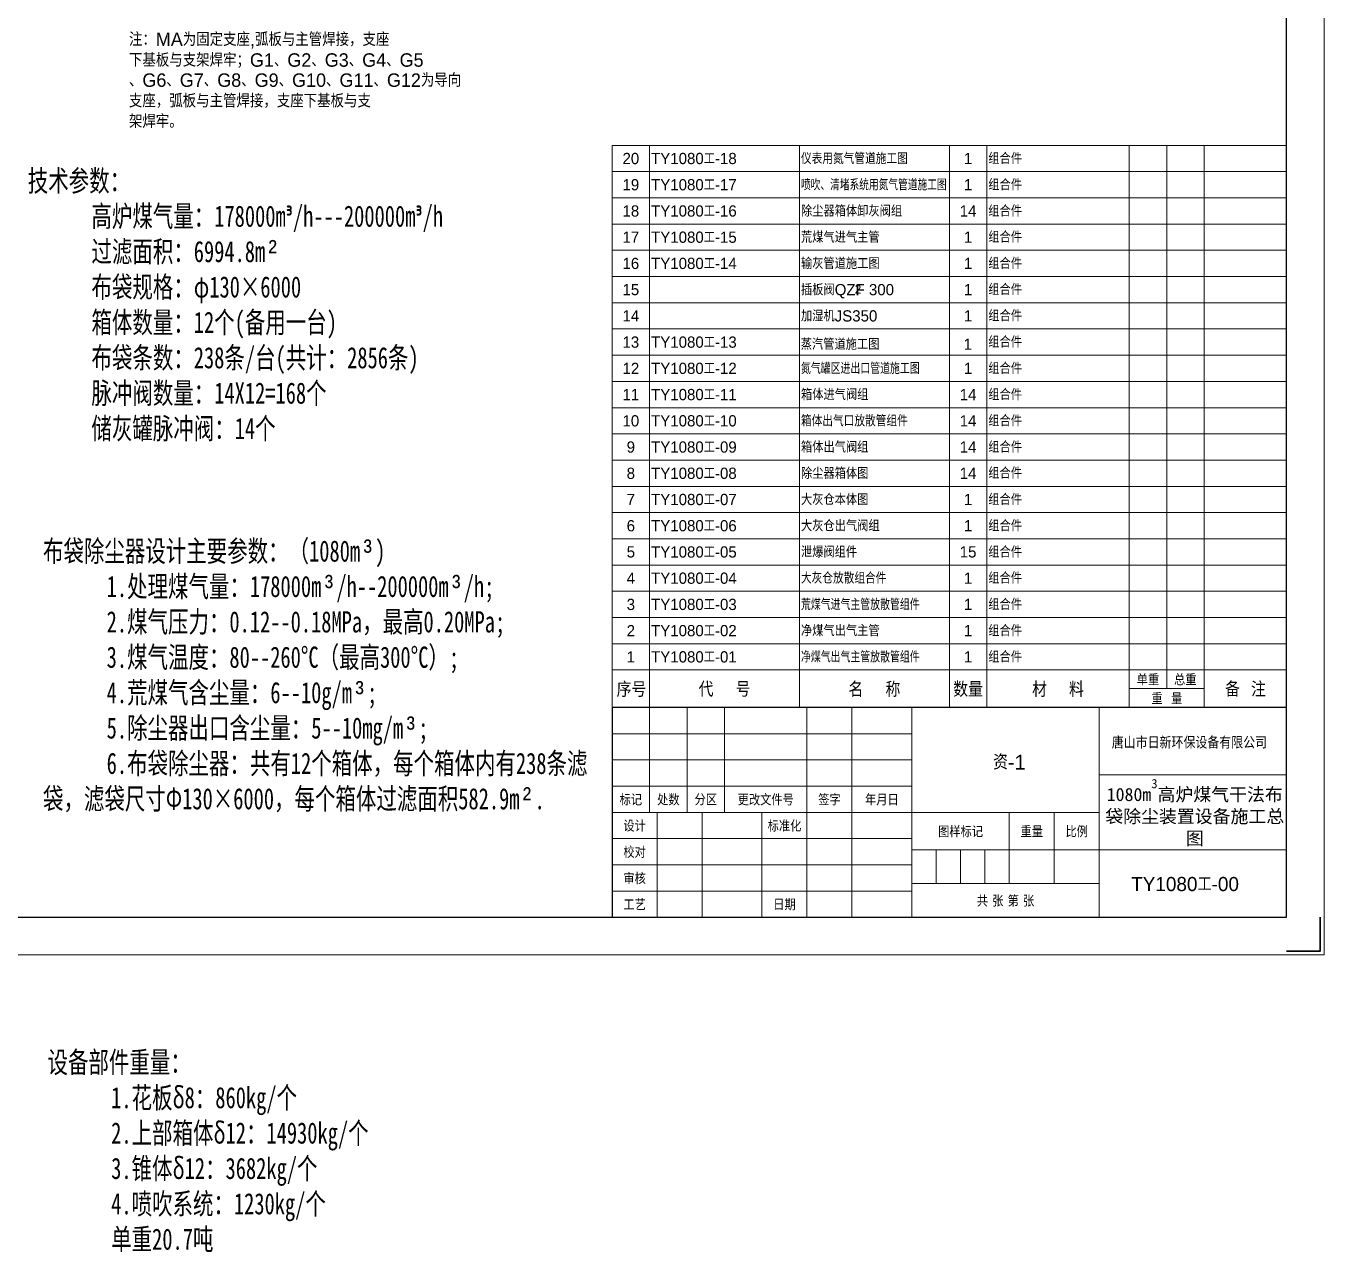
# Model space of a CAD drawing. Header units: millimetres. Extents: x 48549 to 244689, y 99496 to 172785.
# Drawn here: x 172546 to 209241, y 101463 to 136122 of the extents above; entities that cross this region are included whole.
import ezdxf
from ezdxf.enums import TextEntityAlignment as Align

# ---------------------------------------------------------------- set-up
doc = ezdxf.new("R2010")
doc.units = ezdxf.units.MM
doc.header["$LTSCALE"] = 3
for name, color, linetype, lineweight in [('Layer3', 6, 'Continuous', 18), ('图框_内框线', 5, 'Continuous', 30), ('图框_外框线', 7, 'Continuous', 9), ('图框_角线', 5, 'Continuous', 35), ('注释层', 11, 'Continuous', 25)]:
    doc.layers.add(name, color=color, linetype=linetype, lineweight=lineweight)
doc.styles.get("Standard").update_dxf_attribs({"font": 'isocp.shx', "width": 0.707, "bigfont": 'hztxt.shx'})
doc.styles.add('仿宋体', font='ttxt1.shx', dxfattribs={"bigfont": 'hzfs.shx'})
doc.styles.add('工程字', font='gbenor.shx', dxfattribs={"bigfont": 'gbcbig.shx'})

msp = doc.modelspace()

# ---------------------------------------------------------------- linework, layer by layer
at = {"layer": 'Layer3'}
for p, q in [((189116.024, 116857.929), (189116.024, 132746.442)), ((208182.239, 132746.442), (189116.024, 132746.442)), ((190175.258, 116857.929), (190175.258, 132746.442)), ((194412.195, 132746.442), (194412.195, 116857.929)), ((198649.132, 116857.929), (198649.132, 132746.442)), ((199708.366, 132746.442), (199708.366, 116857.929)), ((203733.456, 116857.929), (203733.456, 132746.442)), ((204792.69, 132746.442), (204792.69, 117392.282)), ((205851.924, 116857.929), (205851.924, 132746.442)), ((189116.024, 132004.978), (208182.239, 132004.978)), ((208182.239, 131263.514), (189116.024, 131263.514)), ((189116.024, 130522.05), (208182.239, 130522.05)), ((208182.239, 129780.586), (189116.024, 129780.586)), ((189116.024, 129039.122), (208182.239, 129039.122)), ((208182.239, 128297.658), (189116.024, 128297.658)), ((189116.024, 127556.194), (208182.239, 127556.194)), ((208182.239, 126814.73), (189116.024, 126814.73)), ((189116.024, 126073.266), (208182.239, 126073.266)), ((208182.239, 125331.802), (189116.024, 125331.802)), ((189116.024, 124590.338), (208182.239, 124590.338)), ((208182.239, 123848.874), (189116.024, 123848.874)), ((189116.024, 123107.41), (208182.239, 123107.41)), ((208182.239, 122365.946), (189116.024, 122365.946)), ((189116.024, 121624.483), (208182.239, 121624.483)), ((208182.239, 120883.019), (189116.024, 120883.019)), ((189116.024, 120141.555), (208182.239, 120141.555)), ((189116.024, 119400.091), (208182.239, 119400.091)), ((189116.024, 118658.627), (208182.239, 118658.627)), ((189116.024, 117917.163), (208182.239, 117917.163)), ((203738.667, 117392.282), (205852.75, 117392.282))]:
    msp.add_line(p, q, dxfattribs=at)
at = {"layer": '图框_内框线'}
msp.add_lwpolyline([(122808.01, 110926.221), (208182.226, 110926.221), (208182.226, 171726.221), (122808.01, 171726.221)], close=True, dxfattribs=at)
msp.add_lwpolyline([(208182.226, 116857.929), (189116.024, 116857.929), (189116.024, 110926.221), (208182.226, 110926.221), (208182.226, 116857.929)], dxfattribs=at)
at = {"layer": '图框_外框线'}
for p, q in [((190175.257, 116857.929), (190175.257, 113892.075)), ((191234.49, 113892.075), (191234.49, 116857.929)), ((192293.724, 116857.929), (192293.724, 113892.075)), ((194624.038, 113892.075), (194624.038, 116857.929)), ((195895.118, 116857.929), (195895.118, 113892.075)), ((197589.891, 116857.929), (197589.891, 110926.221)), ((202886.058, 116857.929), (202886.058, 110926.221)), ((189116.024, 116116.465), (197589.891, 116116.465)), ((189116.024, 115375.002), (197589.891, 115375.002)), ((202886.058, 114951.308), (208182.226, 114951.308)), ((189116.024, 114633.538), (197589.891, 114633.538)), ((189116.024, 113892.075), (202886.058, 113892.075)), ((190387.104, 110926.221), (190387.104, 113892.075)), ((191658.184, 113892.075), (191658.184, 110926.221)), ((193352.957, 110926.221), (193352.957, 113892.075)), ((194624.038, 113892.075), (194624.038, 110926.221)), ((195895.118, 110926.221), (195895.118, 113892.075)), ((200343.898, 113892.075), (200343.898, 111879.531)), ((201614.978, 113892.075), (201614.978, 111879.531)), ((189116.024, 113150.611), (197589.891, 113150.611)), ((208182.226, 112832.841), (197589.891, 112832.841)), ((198278.393, 112832.841), (198278.393, 111879.531)), ((198966.895, 112832.841), (198966.895, 111879.531)), ((199655.396, 112832.841), (199655.396, 111879.531)), ((189116.024, 112409.148), (197589.891, 112409.148)), ((189116.024, 111667.685), (197589.891, 111667.685)), ((202886.058, 111879.531), (197589.891, 111879.531))]:
    msp.add_line(p, q, dxfattribs=at)
msp.add_lwpolyline([(120159.926, 109866.988), (209241.459, 109866.988), (209241.459, 172785.455), (120159.926, 172785.455)], close=True, dxfattribs=at)
at = {"layer": '图框_角线', "flags": 128}
msp.add_lwpolyline([(209135.536, 110926.221), (209135.536, 109972.911), (208182.226, 109972.911)], dxfattribs=at)
msp.add_lwpolyline([(209135.536, 110926.221), (209135.536, 109972.911), (208182.226, 109972.911)], dxfattribs=at)

# ---------------------------------------------------------------- texts
at = {"layer": 'Layer3', "style": '仿宋体'}
for s, p in [('注：MA为固定支座,弧板与主管焊接，支座', (175456.949, 135554.271)), ('下基板与支架焊牢；G1、G2、G3、G4、G5', (175456.949, 134969.229)), ('、G6、G7、G8、G9、G10、G11、G12为导向', (175456.949, 134400.814)), ('支座，弧板与主管焊接，支座下基板与支', (175456.949, 133815.772)), ('架焊牢。', (175456.949, 133236.734))]:
    msp.add_text(s, height=380, dxfattribs=at).set_placement(p)
for s, height, p in [('20', 317.7703, (189645.641, 132375.71)), ('1', 317.77, (199178.749, 132375.71)), ('19', 317.7703, (189645.641, 131634.246)), ('1', 317.77, (199178.749, 131634.246)), ('18', 317.7703, (189645.641, 130892.782)), ('14', 317.7703, (199178.749, 130892.782)), ('17', 317.7703, (189645.641, 130151.318)), ('1', 317.77, (199178.749, 130151.318)), ('16', 317.7703, (189645.641, 129409.854)), ('1', 317.77, (199178.749, 129409.854)), ('15', 317.7703, (189645.641, 128668.39)), ('2', 250, (196067.137, 128681.744)), ('1', 317.77, (199178.749, 128668.39)), ('14', 317.7703, (189645.641, 127926.926)), ('1', 317.77, (199178.749, 127926.926)), ('13', 317.7703, (189645.641, 127185.462)), ('1', 317.77, (199172.988, 127126.81)), ('12', 317.7703, (189645.641, 126443.998)), ('1', 317.77, (199178.749, 126443.998)), ('11', 317.7703, (189645.641, 125702.534)), ('14', 317.7703, (199178.749, 125702.534)), ('10', 317.7703, (189645.641, 124961.07)), ('14', 317.7703, (199178.749, 124961.07)), ('9', 317.77, (189645.641, 124219.606)), ('14', 317.7703, (199178.749, 124219.606)), ('8', 317.77, (189645.641, 123478.142)), ('14', 317.7703, (199178.749, 123478.142)), ('7', 317.77, (189645.641, 122736.678)), ('1', 317.77, (199178.749, 122736.678)), ('6', 317.77, (189645.641, 121995.215)), ('1', 317.77, (199178.749, 121995.215)), ('5', 317.77, (189645.641, 121253.751)), ('15', 317.7703, (199178.749, 121253.751)), ('4', 317.77, (189645.641, 120512.287)), ('1', 317.77, (199178.749, 120512.287)), ('3', 317.77, (189645.641, 119770.823)), ('1', 317.77, (199178.749, 119770.823)), ('2', 317.77, (189645.641, 119029.359)), ('1', 317.77, (199178.749, 119029.359)), ('1', 317.77, (189645.641, 118287.895)), ('1', 317.77, (199178.749, 118287.895)), ('单重', 317.7703, (204265.679, 117654.722)), ('总重', 317.7703, (205319.855, 117656.481)), ('序号', 420.9391, (189665.269, 117387.546)), ('代    号', 420.9391, (192293.726, 117387.546)), ('名    称', 420.9391, (196530.663, 117387.546)), ('数量', 420.9391, (199178.749, 117387.546)), ('材    料', 420.9391, (201720.911, 117387.546)), ('备  注', 420.9391, (207021.755, 117394.22)), ('重  量', 317.7703, (204798.956, 117121.445)), ('唐山市日新环保设备有限公司', 337.63101, (205436.07, 115882.256)), ('资-1', 420.9391, (200345.374, 115332.262)), ('标记', 317.77, (189645.64, 114262.807)), ('处数', 317.77, (190704.874, 114262.807)), ('分区', 317.77, (191764.107, 114262.807)), ('更改文件号', 317.77, (193458.881, 114262.807)), ('签字', 317.77, (195259.578, 114262.807)), ('年月日', 317.77, (196742.504, 114262.807)), ('设计', 317.77, (189751.564, 113521.343)), ('标准化', 317.77, (193988.497, 113521.343)), ('图样标记', 317.77, (198966.895, 113362.458)), ('重量', 317.77, (200979.438, 113362.458)), ('比例', 317.77, (202250.518, 113362.458)), ('校对', 317.77, (189751.564, 112779.88)), ('审核', 317.77, (189751.564, 112038.416)), ('TY1080工-00', 400, (205312.851, 111866.266)), ('共 张 第 张', 317.77, (200237.975, 111402.876)), ('工艺', 317.77, (189751.564, 111296.953)), ('日期', 317.77, (193988.497, 111296.953))]:
    msp.add_text(s, height=height, dxfattribs=at).set_placement(p, align=Align.MIDDLE)
for s, p in [('TY1080工-18', (190217.737, 132375.71)), ('组合件', (199750.845, 132375.71)), ('TY1080工-17', (190217.737, 131634.246)), ('组合件', (199750.845, 131634.246)), ('TY1080工-16', (190217.737, 130892.782)), ('除尘器箱体卸灰阀组', (194454.674, 130892.782)), ('组合件', (199750.845, 130892.782)), ('TY1080工-15', (190217.737, 130151.318)), ('荒煤气进气主管', (194454.674, 130151.318)), ('组合件', (199750.845, 130156.55)), ('TY1080工-14', (190217.737, 129409.854)), ('输灰管道施工图', (194454.674, 129409.854)), ('组合件', (199750.845, 129409.854)), ('插板阀QZF 300', (194454.674, 128668.39)), ('组合件', (199750.845, 128673.622)), ('加湿机JS350', (194454.674, 127926.926)), ('组合件', (199750.845, 127932.159)), ('TY1080工-13', (190217.737, 127185.462)), ('组合件', (199750.845, 127190.695)), ('蒸汽管道施工图', (194448.913, 127126.81)), ('TY1080工-12', (190217.737, 126443.998)), ('组合件', (199750.845, 126443.998)), ('箱体进气阀组', (194454.674, 125702.534)), ('组合件', (199750.845, 125702.534)), ('TY1080工-11', (190217.737, 125702.534)), ('组合件', (199750.845, 124961.07)), ('TY1080工-10', (190217.737, 124961.07)), ('箱体出气阀组', (194454.674, 124219.606)), ('组合件', (199750.845, 124219.606)), ('TY1080工-09', (190217.737, 124219.606)), ('除尘器箱体图', (194454.674, 123478.142)), ('组合件', (199750.845, 123483.375)), ('TY1080工-08', (190217.737, 123478.142)), ('TY1080工-07', (190217.737, 122736.678)), ('大灰仓本体图', (194454.674, 122736.678)), ('组合件', (199750.845, 122736.678)), ('TY1080工-06', (190217.737, 121995.215)), ('大灰仓出气阀组', (194454.674, 121995.215)), ('组合件', (199750.845, 121995.215)), ('TY1080工-05', (190217.737, 121253.751)), ('泄爆阀组件', (194454.674, 121253.751)), ('组合件', (199750.845, 121253.751)), ('TY1080工-04', (190217.737, 120512.287)), ('组合件', (199750.845, 120517.519)), ('TY1080工-03', (190217.737, 119770.823)), ('组合件', (199750.845, 119770.823)), ('TY1080工-02', (190217.737, 119029.359)), ('净煤气出气主管', (194454.674, 119029.359)), ('组合件', (199750.845, 119029.359)), ('TY1080工-01', (190217.737, 118287.895)), ('组合件', (199750.845, 118287.895))]:
    msp.add_text(s, height=317.7703, dxfattribs=at).set_placement(p, align=Align.MIDDLE_LEFT)
for s, height, width, p in [('仪表用氮气管道施工图', 317.7703, 0.95, (194454.674, 132375.71)), ('喷吹、清堵系统用氮气管道施工图', 317.77026, 0.64, (194454.674, 131634.246)), ('氮气罐区进出口管道施工图', 317.77026, 0.8, (194454.674, 126443.998)), ('箱体出气口放散管组件', 317.7703, 0.95, (194454.674, 124961.07)), ('大灰仓放散组合件', 317.7703, 0.95, (194454.674, 120517.519)), ('荒煤气进气主管放散管组件', 317.77026, 0.8, (194454.674, 119770.823)), ('净煤气出气主管放散管组件', 317.77026, 0.8, (194454.674, 118287.895))]:
    msp.add_text(s, height=height, dxfattribs=dict(at, width=width)).set_placement(p, align=Align.MIDDLE_LEFT)
at = {"layer": 'Layer3', "insert": (205586.766, 113885.336), "char_height": 370.73171, "width": 5046.37746, "attachment_point": 5, "style": '工程字'}
msp.add_mtext('{\\fFangSong_GB2312|b0|i0|c134|p49;1080m\\H0.7x;\\S3^ ;\\H1.429x;高炉煤气干法布袋除尘装置设备施工总图 }', dxfattribs=at)
at = {"layer": '注释层', "char_height": 600, "attachment_point": 4}
for s, insert, width in [('{\\fFangSong_GB2312|b0|i0|c134|p49;技术参数：\\P\\pi1800;高炉煤气量：178000m\\fISOCPEUR|b0|i0|c0|p34;³\\fFangSong_GB2312|b0|i0|c134|p49;/h---200000m\\fISOCPEUR|b0|i0|c0|p34;³\\fFangSong_GB2312|b0|i0|c134|p49;/h\\P过滤面积：6994.8m\\fISOCTEUR|b0|i0|c0|p49;²\\P\\fFangSong_GB2312|b0|i0|c134|p0;布\\fFangSong_GB2312|b0|i0|c134|p49;袋规格：\\fFangSong_GB2312|b0|i0|c134|p0;φ\\fFangSong_GB2312|b0|i0|c134|p49;130\\fFangSong_GB2312|b0|i0|c134|p0;×\\fFangSong_GB2312|b0|i0|c134|p49;6000\\P箱体数量：12个(备用一台)\\P布袋条数：238条/台(共计：2856条)\\P脉冲阀数量：14X12=168个\\P储灰罐脉冲阀：14个}', (172596.494, 128211.647), 16665.13107), ('{\\fFangSong_GB2312|b0|i0|c134|p49;布袋除尘器设计主要参数：（1080m\\fISOCTEUR|b0|i0|c0|p49;³\\fFangSong_GB2312|b0|i0|c134|p49;)\\P\\pi1800;1.处理煤气量：178000m\\fISOCTEUR|b0|i0|c0|p49;³\\fFangSong_GB2312|b0|i0|c134|p49;/h--200000m\\fISOCTEUR|b0|i0|c0|p49;³\\fFangSong_GB2312|b0|i0|c134|p49;/h;\\P2.煤气压力：0.12--0.18MPa，最高0.20MPa;\\P3.煤气温度：80--260°C（最高300°C）;\\P4.荒煤气含尘量：6--10g/m\\fISOCTEUR|b0|i0|c0|p49;³\\fFangSong_GB2312|b0|i0|c134|p49;;\\P5.除尘器出口含尘量：5--10mg/m\\fISOCTEUR|b0|i0|c0|p49;³\\fFangSong_GB2312|b0|i0|c134|p49;;\\P6.布袋除尘器：共有12个箱体，每个箱体内有238条滤  袋，滤袋尺寸\\fFangSong_GB2312|b0|i0|c134|p0;Φ130×6000，每个箱体过滤面积582.9m\\fISOCTEUR|b0|i0|c0|p49;²\\fFangSong_GB2312|b0|i0|c134|p49;.   }', (173026.737, 117734.834), 16089.28615), ('{\\fFangSong_GB2312|b0|i0|c134|p49;设备部件重量：\\P\\pi1800;1.花板\\fFangSong_GB2312|b0|i0|c134|p0;δ8：860kg/个               \\P2.上部箱体δ12：14930kg/个        \\P3.锥体δ12：3682kg/个                    \\P4.喷吹系统：1230kg/个             \\P单重20.7吨}', (173154.283, 104296.3), 10451.66374)]:
    msp.add_mtext(s, dxfattribs=dict(at, insert=insert, width=width))

doc.saveas('drawing.dxf')
